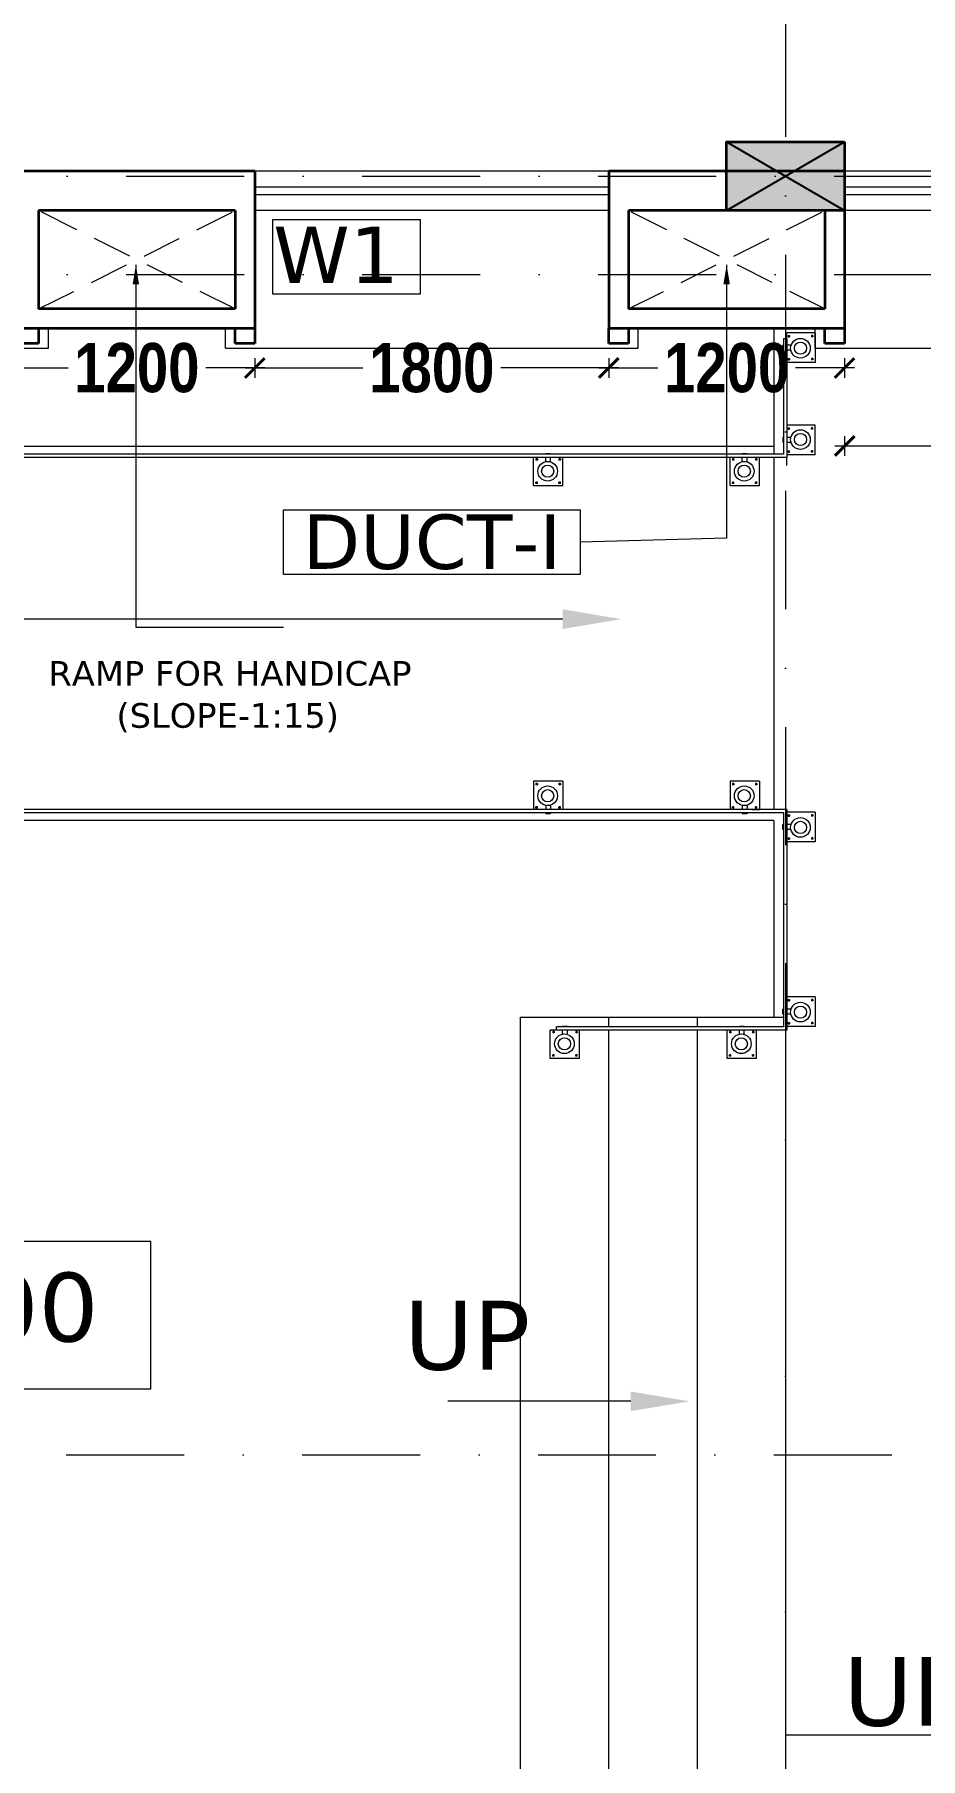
# Model space of a CAD drawing. Header units: millimetres. Extents: x -3092162 to 4513894, y -12317808 to 1849994.
# Drawn here: x -454335 to -449828, y -5843076 to -5834311 of the extents above; entities that cross this region are included whole.
import ezdxf

# ---------------------------------------------------------------- set-up
doc = ezdxf.new("R2010")
doc.units = ezdxf.units.MM
doc.header["$LTSCALE"] = 2
doc.header["$MEASUREMENT"] = 0
doc.linetypes.add('DASHDOT', pattern=[1, 0.5, -0.25, 0, -0.25])
doc.linetypes.add('DASHED2', pattern=[0.375, 0.25, -0.125])
for name, color, linetype, lineweight, true_color in [('AEROW', 7, 'Continuous', 15, 0x0d0d0d), ('DOT', 7, 'DASHED2', 0, 0x89067c), ('duct text', 7, 'Continuous', 5, 0x30182a)]:
    doc.layers.add(name, color=color, linetype=linetype, lineweight=lineweight, true_color=true_color)
for name, color, linetype, lineweight in [('coloumn', 10, 'Continuous', 35), ('D DIM', 250, 'Continuous', 9), ('DETAIL', 240, 'Continuous', 9), ('DUCT', 37, 'Continuous', 35), ('glass', 5, 'Continuous', 15), ('GRID', 251, 'DASHDOT', 5), ('RAILING', 47, 'Continuous', 13), ('RAMP', 253, 'Continuous', 9), ('SILL', 74, 'Continuous', 9), ('TEXT', 7, 'Continuous', 13), ('W1', 162, 'Continuous', 5)]:
    doc.layers.add(name, color=color, linetype=linetype, lineweight=lineweight)
doc.styles.add('door', font='arial.ttf', dxfattribs={"height": 70})
doc.styles.add('INNER DIM', font='ARIALNB.TTF', dxfattribs={"height": 250})
doc.styles.add('style2', font='verdana.ttf')
doc.dimstyles.new('DOOR', dxfattribs={"dimtxt": 100, "dimasz": 100, "dimexe": 25, "dimexo": 50, "dimgap": 25, "dimtad": 0, "dimtih": 1, "dimtoh": 1, "dimdec": 0, "dimzin": 3, "dimdsep": 46, "dimtxsty": 'door', "dimblk": 'OBLIQUE', "dimcen": 200, "dimclrd": 256, "dimclre": 256, "dimclrt": 256, "dimadec": 0, "dimazin": 0, "dimtfac": 1, "dimtdec": 0, "dimtofl": 0, "dimtmove": 2, "dimatfit": 3, "dimfxl": 300, "dimfxlon": 1, "dimfrac": 1, "dimtolj": 1, "dimtzin": 0, "dimlwd": -1, "dimlwe": -1, "dimarcsym": 0})

# ---------------------------------------------------------------- blocks, each defined once
blk = doc.blocks.new('_Oblique')
at = {"color": 0, "linetype": 'ByBlock', "lineweight": -2}
blk.add_line((-0.5, -0.5), (0.5, 0.5), dxfattribs=at)
blk = doc.blocks.new('_ArchTick')
at = {"color": 0, "linetype": 'ByBlock', "const_width": 0.15}
blk.add_lwpolyline([(-0.5, -0.5), (0.5, 0.5)], dxfattribs=at)

msp = doc.modelspace()

# ---------------------------------------------------------------- hatches: boundary and pattern name
at = {"layer": 'coloumn', "ltscale": 100}
msp.add_hatch(color=256, dxfattribs=at).paths.add_polyline_path([(-450214.7, -5834856.2), (-450214.7, -5835206.2), (-450814.7, -5835206.2), (-450814.7, -5834856.2)])

# ---------------------------------------------------------------- linework, layer by layer
at = {"layer": 'AEROW', "ltscale": 100}
msp.add_line((-451648.3, -5837283.2), (-455498.1, -5837283.2), dxfattribs=at)
msp.add_lwpolyline([(-451301.8, -5841260), (-452232.9, -5841260)], dxfattribs=at)
for points in [[(-451648.3, -5837233.2), (-451348.3, -5837283.2), (-451648.3, -5837333.2)], [(-451301.8, -5841210), (-451001.8, -5841260), (-451301.8, -5841310)]]:
    msp.add_solid(points, dxfattribs=at)
at = {"layer": 'coloumn', "lineweight": 25, "ltscale": 100}
for p, q in [((-450814.7, -5835206.2), (-450214.7, -5834856.2)), ((-450814.7, -5834856.2), (-450214.7, -5835206.2))]:
    msp.add_line(p, q, dxfattribs=at)
at = {"layer": 'coloumn', "ltscale": 100}
msp.add_lwpolyline([(-450214.7, -5834856.2), (-450214.7, -5835206.2), (-450814.7, -5835206.2), (-450814.7, -5834856.2)], close=True, dxfattribs=at)
at = {"layer": 'D DIM', "ltscale": 100}
for p, q in [((-454464, -5836006.2), (-454164.2, -5836006.2)), ((-453164, -5836006.2), (-453463.8, -5836006.2)), ((-453263.6, -5836006.2), (-452663.8, -5836006.2)), ((-453214, -5835956.2), (-453214, -5836056.2)), ((-453213.6, -5835956.2), (-453213.6, -5836056.2)), ((-451363.6, -5836006.2), (-451963.4, -5836006.2)), ((-451464, -5836006.2), (-451164.2, -5836006.2)), ((-451414, -5835956.2), (-451414, -5836056.2)), ((-451413.6, -5835956.2), (-451413.6, -5836056.2)), ((-450164, -5836006.2), (-450463.8, -5836006.2)), ((-450214, -5835956.2), (-450214, -5836056.2)), ((-450213.6, -5836352.9), (-450213.6, -5836452.9)), ((-450263.6, -5836402.9), (-449663.8, -5836402.9))]:
    msp.add_line(p, q, dxfattribs=at)
at = {"layer": 'DETAIL', "color": 253, "lineweight": 5, "ltscale": 0.5}
for p, q in [((-450363.3, -5835828.4), (-450508.3, -5835828.4)), ((-450363.3, -5835828.4), (-450363.3, -5835978.4)), ((-450500.8, -5835841.4), (-450493.8, -5835841.4)), ((-450500.8, -5835841.4), (-450500.8, -5835848.4)), ((-450500.8, -5835848.4), (-450493.8, -5835848.4)), ((-450493.8, -5835841.4), (-450493.8, -5835848.4)), ((-450375.8, -5835841.4), (-450382.8, -5835841.4)), ((-450382.8, -5835841.4), (-450382.8, -5835848.4)), ((-450375.8, -5835848.4), (-450382.8, -5835848.4)), ((-450375.8, -5835841.4), (-450375.8, -5835848.4)), ((-450363.3, -5835978.4), (-450508.3, -5835978.4)), ((-450500.8, -5835958.4), (-450493.8, -5835958.4)), ((-450500.8, -5835958.4), (-450500.8, -5835965.4)), ((-450500.8, -5835965.4), (-450493.8, -5835965.4)), ((-450493.8, -5835958.4), (-450493.8, -5835965.4)), ((-450375.8, -5835958.4), (-450382.8, -5835958.4)), ((-450382.8, -5835958.4), (-450382.8, -5835965.4)), ((-450375.8, -5835965.4), (-450382.8, -5835965.4)), ((-450375.8, -5835958.4), (-450375.8, -5835965.4)), ((-450363.3, -5836297.7), (-450508.3, -5836297.7)), ((-450500.8, -5836310.7), (-450493.8, -5836310.7)), ((-450500.8, -5836317.7), (-450500.8, -5836310.7)), ((-450500.8, -5836317.7), (-450493.8, -5836317.7)), ((-450493.8, -5836317.7), (-450493.8, -5836310.7)), ((-450375.8, -5836310.7), (-450382.8, -5836310.7)), ((-450382.8, -5836317.7), (-450382.8, -5836310.7)), ((-450375.8, -5836317.7), (-450382.8, -5836317.7)), ((-450375.8, -5836317.7), (-450375.8, -5836310.7)), ((-450363.3, -5836447.7), (-450363.3, -5836297.7)), ((-450363.3, -5836447.7), (-450508.3, -5836447.7)), ((-450500.8, -5836427.7), (-450493.8, -5836427.7)), ((-450500.8, -5836434.7), (-450500.8, -5836427.7)), ((-450500.8, -5836434.7), (-450493.8, -5836434.7)), ((-450493.8, -5836434.7), (-450493.8, -5836427.7)), ((-450375.8, -5836427.7), (-450382.8, -5836427.7)), ((-450382.8, -5836434.7), (-450382.8, -5836427.7)), ((-450375.8, -5836434.7), (-450382.8, -5836434.7)), ((-450375.8, -5836434.7), (-450375.8, -5836427.7)), ((-451796.8, -5836606.2), (-451796.8, -5836461.2)), ((-451783.8, -5836468.7), (-451783.8, -5836475.7)), ((-451776.8, -5836468.7), (-451783.8, -5836468.7)), ((-451776.8, -5836475.7), (-451783.8, -5836475.7)), ((-451776.8, -5836468.7), (-451776.8, -5836475.7)), ((-451666.8, -5836468.7), (-451666.8, -5836475.7)), ((-451659.8, -5836468.7), (-451666.8, -5836468.7)), ((-451659.8, -5836475.7), (-451666.8, -5836475.7)), ((-451659.8, -5836468.7), (-451659.8, -5836475.7)), ((-451646.8, -5836606.2), (-451646.8, -5836461.2)), ((-450796.8, -5836606.2), (-450796.8, -5836461.2)), ((-450783.8, -5836468.7), (-450783.8, -5836475.7)), ((-450776.8, -5836468.7), (-450783.8, -5836468.7)), ((-450776.8, -5836475.7), (-450783.8, -5836475.7)), ((-450776.8, -5836468.7), (-450776.8, -5836475.7)), ((-450646.8, -5836461.2), (-450684.3, -5836461.2)), ((-450666.8, -5836468.7), (-450666.8, -5836475.7)), ((-450659.8, -5836468.7), (-450666.8, -5836468.7)), ((-450659.8, -5836475.7), (-450666.8, -5836475.7)), ((-450659.8, -5836468.7), (-450659.8, -5836475.7)), ((-450646.8, -5836606.2), (-450646.8, -5836461.2)), ((-451646.8, -5836606.2), (-451796.8, -5836606.2)), ((-451783.8, -5836593.7), (-451783.8, -5836586.7)), ((-451776.8, -5836586.7), (-451783.8, -5836586.7)), ((-451776.8, -5836593.7), (-451783.8, -5836593.7)), ((-451776.8, -5836593.7), (-451776.8, -5836586.7)), ((-451666.8, -5836593.7), (-451666.8, -5836586.7)), ((-451659.8, -5836586.7), (-451666.8, -5836586.7)), ((-451659.8, -5836593.7), (-451666.8, -5836593.7)), ((-451659.8, -5836593.7), (-451659.8, -5836586.7)), ((-450646.8, -5836606.2), (-450796.8, -5836606.2)), ((-450783.8, -5836593.7), (-450783.8, -5836586.7)), ((-450776.8, -5836586.7), (-450783.8, -5836586.7)), ((-450776.8, -5836593.7), (-450783.8, -5836593.7)), ((-450776.8, -5836593.7), (-450776.8, -5836586.7)), ((-450666.8, -5836593.7), (-450666.8, -5836586.7)), ((-450659.8, -5836586.7), (-450666.8, -5836586.7)), ((-450659.8, -5836593.7), (-450666.8, -5836593.7)), ((-450659.8, -5836593.7), (-450659.8, -5836586.7)), ((-451646.8, -5838106.2), (-451796.8, -5838106.2)), ((-451796.8, -5838106.2), (-451796.8, -5838251.2)), ((-451646.8, -5838106.2), (-451646.8, -5838251.2)), ((-450646.8, -5838106.2), (-450796.8, -5838106.2)), ((-450796.8, -5838106.2), (-450796.8, -5838251.2)), ((-450646.8, -5838106.2), (-450646.8, -5838251.2)), ((-451783.8, -5838118.7), (-451783.8, -5838125.7)), ((-451776.8, -5838118.7), (-451783.8, -5838118.7)), ((-451776.8, -5838125.7), (-451783.8, -5838125.7)), ((-451776.8, -5838118.7), (-451776.8, -5838125.7)), ((-451666.8, -5838118.7), (-451666.8, -5838125.7)), ((-451659.8, -5838118.7), (-451666.8, -5838118.7)), ((-451659.8, -5838125.7), (-451666.8, -5838125.7)), ((-451659.8, -5838118.7), (-451659.8, -5838125.7)), ((-450783.8, -5838118.7), (-450783.8, -5838125.7)), ((-450776.8, -5838118.7), (-450783.8, -5838118.7)), ((-450776.8, -5838125.7), (-450783.8, -5838125.7)), ((-450776.8, -5838118.7), (-450776.8, -5838125.7)), ((-450666.8, -5838118.7), (-450666.8, -5838125.7)), ((-450659.8, -5838118.7), (-450666.8, -5838118.7)), ((-450659.8, -5838125.7), (-450666.8, -5838125.7)), ((-450659.8, -5838118.7), (-450659.8, -5838125.7)), ((-451783.8, -5838243.7), (-451783.8, -5838236.7)), ((-451776.8, -5838236.7), (-451783.8, -5838236.7)), ((-451776.8, -5838243.7), (-451783.8, -5838243.7)), ((-451776.8, -5838243.7), (-451776.8, -5838236.7)), ((-451666.8, -5838243.7), (-451666.8, -5838236.7)), ((-451659.8, -5838236.7), (-451666.8, -5838236.7)), ((-451659.8, -5838243.7), (-451666.8, -5838243.7)), ((-451659.8, -5838243.7), (-451659.8, -5838236.7)), ((-450783.8, -5838243.7), (-450783.8, -5838236.7)), ((-450776.8, -5838236.7), (-450783.8, -5838236.7)), ((-450776.8, -5838243.7), (-450783.8, -5838243.7)), ((-450776.8, -5838243.7), (-450776.8, -5838236.7)), ((-450684.3, -5838251.2), (-450646.8, -5838251.2)), ((-450666.8, -5838243.7), (-450666.8, -5838236.7)), ((-450659.8, -5838236.7), (-450666.8, -5838236.7)), ((-450659.8, -5838243.7), (-450666.8, -5838243.7)), ((-450659.8, -5838243.7), (-450659.8, -5838236.7)), ((-450363.3, -5838264.7), (-450508.3, -5838264.7)), ((-450500.8, -5838277.7), (-450493.8, -5838277.7)), ((-450500.8, -5838277.7), (-450500.8, -5838284.7)), ((-450500.8, -5838284.7), (-450493.8, -5838284.7)), ((-450493.8, -5838277.7), (-450493.8, -5838284.7)), ((-450375.8, -5838277.7), (-450382.8, -5838277.7)), ((-450382.8, -5838277.7), (-450382.8, -5838284.7)), ((-450375.8, -5838284.7), (-450382.8, -5838284.7)), ((-450375.8, -5838277.7), (-450375.8, -5838284.7)), ((-450363.3, -5838264.7), (-450363.3, -5838414.7)), ((-450363.3, -5838414.7), (-450508.3, -5838414.7)), ((-450500.8, -5838394.7), (-450493.8, -5838394.7)), ((-450500.8, -5838394.7), (-450500.8, -5838401.7)), ((-450500.8, -5838401.7), (-450493.8, -5838401.7)), ((-450493.8, -5838394.7), (-450493.8, -5838401.7)), ((-450375.8, -5838394.7), (-450382.8, -5838394.7)), ((-450382.8, -5838394.7), (-450382.8, -5838401.7)), ((-450375.8, -5838401.7), (-450382.8, -5838401.7)), ((-450375.8, -5838394.7), (-450375.8, -5838401.7)), ((-450363.3, -5839203.7), (-450508.3, -5839203.7)), ((-450500.8, -5839216.7), (-450493.8, -5839216.7)), ((-450500.8, -5839216.7), (-450500.8, -5839223.7)), ((-450500.8, -5839223.7), (-450493.8, -5839223.7)), ((-450493.8, -5839216.7), (-450493.8, -5839223.7)), ((-450375.8, -5839216.7), (-450382.8, -5839216.7)), ((-450382.8, -5839216.7), (-450382.8, -5839223.7)), ((-450375.8, -5839223.7), (-450382.8, -5839223.7)), ((-450375.8, -5839216.7), (-450375.8, -5839223.7)), ((-450363.3, -5839203.7), (-450363.3, -5839353.7)), ((-450500.8, -5839333.7), (-450493.8, -5839333.7)), ((-450500.8, -5839333.7), (-450500.8, -5839340.7)), ((-450500.8, -5839340.7), (-450493.8, -5839340.7)), ((-450493.8, -5839333.7), (-450493.8, -5839340.7)), ((-450375.8, -5839333.7), (-450382.8, -5839333.7)), ((-450382.8, -5839333.7), (-450382.8, -5839340.7)), ((-450375.8, -5839340.7), (-450382.8, -5839340.7)), ((-450375.8, -5839333.7), (-450375.8, -5839340.7)), ((-451711.8, -5839517.2), (-451711.8, -5839372.2)), ((-451698.8, -5839379.7), (-451698.8, -5839386.7)), ((-451691.8, -5839379.7), (-451698.8, -5839379.7)), ((-451691.8, -5839386.7), (-451698.8, -5839386.7)), ((-451691.8, -5839379.7), (-451691.8, -5839386.7)), ((-451581.8, -5839379.7), (-451581.8, -5839386.7)), ((-451574.8, -5839379.7), (-451581.8, -5839379.7)), ((-451574.8, -5839386.7), (-451581.8, -5839386.7)), ((-451574.8, -5839379.7), (-451574.8, -5839386.7)), ((-451561.8, -5839517.2), (-451561.8, -5839372.2)), ((-450811.8, -5839517.2), (-450811.8, -5839372.2)), ((-450798.8, -5839379.7), (-450798.8, -5839386.7)), ((-450791.8, -5839379.7), (-450798.8, -5839379.7)), ((-450791.8, -5839386.7), (-450798.8, -5839386.7)), ((-450791.8, -5839379.7), (-450791.8, -5839386.7)), ((-450681.8, -5839379.7), (-450681.8, -5839386.7)), ((-450674.8, -5839379.7), (-450681.8, -5839379.7)), ((-450674.8, -5839386.7), (-450681.8, -5839386.7)), ((-450674.8, -5839379.7), (-450674.8, -5839386.7)), ((-450661.8, -5839517.2), (-450661.8, -5839372.2)), ((-450363.3, -5839353.7), (-450508.3, -5839353.7)), ((-451561.8, -5839517.2), (-451711.8, -5839517.2)), ((-451698.8, -5839504.7), (-451698.8, -5839497.7)), ((-451691.8, -5839497.7), (-451698.8, -5839497.7)), ((-451691.8, -5839504.7), (-451698.8, -5839504.7)), ((-451691.8, -5839504.7), (-451691.8, -5839497.7)), ((-451581.8, -5839504.7), (-451581.8, -5839497.7)), ((-451574.8, -5839497.7), (-451581.8, -5839497.7)), ((-451574.8, -5839504.7), (-451581.8, -5839504.7)), ((-451574.8, -5839504.7), (-451574.8, -5839497.7)), ((-450661.8, -5839517.2), (-450811.8, -5839517.2)), ((-450798.8, -5839504.7), (-450798.8, -5839497.7)), ((-450791.8, -5839497.7), (-450798.8, -5839497.7)), ((-450791.8, -5839504.7), (-450798.8, -5839504.7)), ((-450791.8, -5839504.7), (-450791.8, -5839497.7)), ((-450681.8, -5839504.7), (-450681.8, -5839497.7)), ((-450674.8, -5839497.7), (-450681.8, -5839497.7)), ((-450674.8, -5839504.7), (-450681.8, -5839504.7)), ((-450674.8, -5839504.7), (-450674.8, -5839497.7))]:
    msp.add_line(p, q, dxfattribs=at)
at = {"layer": 'DOT', "ltscale": 400}
for p, q in [((-454314, -5835706.2), (-453313.7, -5835206.2)), ((-453313.7, -5835706.2), (-454314, -5835206.2)), ((-451314, -5835706.2), (-450313.7, -5835206.2)), ((-450313.7, -5835706.2), (-451314, -5835206.2))]:
    msp.add_line(p, q, dxfattribs=at)
at = {"layer": 'DUCT', "ltscale": 100}
for p, q in [((-453214, -5835006.2), (-454414, -5835006.2)), ((-453214, -5835006.2), (-453214, -5835806.2)), ((-451414, -5835006.2), (-451414, -5835806.2)), ((-451394.4, -5835006.2), (-451414, -5835006.2)), ((-450214, -5835006.2), (-451394.4, -5835006.2)), ((-450214, -5835006.2), (-450214, -5835806.2)), ((-453314, -5835206.2), (-454314, -5835206.2)), ((-454314, -5835206.2), (-454314, -5835706.2)), ((-453314, -5835206.2), (-453314, -5835706.2)), ((-450314, -5835206.2), (-451314, -5835206.2)), ((-451314, -5835206.2), (-451314, -5835706.2)), ((-450314, -5835206.2), (-450314, -5835706.2)), ((-453314, -5835706.2), (-454314, -5835706.2)), ((-450314, -5835706.2), (-451314, -5835706.2)), ((-453214, -5835806.2), (-454414, -5835806.2)), ((-454314, -5835806.2), (-454314, -5835881.2)), ((-453314, -5835881.2), (-453314, -5835806.2)), ((-453214, -5835806.2), (-453214, -5835881.2)), ((-450214, -5835806.2), (-451414, -5835806.2)), ((-451414, -5835881.2), (-451414, -5835806.2)), ((-451314, -5835806.2), (-451314, -5835881.2)), ((-450314, -5835881.2), (-450314, -5835806.2)), ((-450214, -5835806.2), (-450214, -5835881.2)), ((-454314, -5835881.2), (-454414, -5835881.2)), ((-453214, -5835881.2), (-453314, -5835881.2)), ((-451314, -5835881.2), (-451414, -5835881.2)), ((-450214, -5835881.2), (-450314, -5835881.2))]:
    msp.add_line(p, q, dxfattribs=at)
at = {"layer": 'duct text', "ltscale": 0.1}
msp.add_lwpolyline([(-453068.2, -5836727.4), (-451559.8, -5836727.4), (-451559.8, -5837056.5), (-453068.2, -5837056.5)], close=True, dxfattribs=at)
at = {"layer": 'glass', "ltscale": 100}
for p, q in [((-451414, -5835086.2), (-453214, -5835086.2)), ((-451414, -5835126.2), (-453214, -5835126.2)), ((-448414, -5835086.2), (-450214, -5835086.2)), ((-448414, -5835126.2), (-450214, -5835126.2))]:
    msp.add_line(p, q, dxfattribs=at)
at = {"layer": 'GRID', "color": 5, "ltscale": 600}
msp.add_line((-450514.3, -5807829.3), (-450514.3, -5892623.2), dxfattribs=at)
at = {"layer": 'GRID', "color": 6, "ltscale": 600}
for p, q in [((-461068.5, -5835031.2), (-366441.1, -5835031.2)), ((-461068.5, -5835531.2), (-366441.1, -5835531.2)), ((-460174.2, -5841531.2), (-367334.7, -5841531.2))]:
    msp.add_line(p, q, dxfattribs=at)
at = {"layer": 'RAILING', "ltscale": 0.5}
for p, q in [((-450524.3, -5835890.9), (-450528.3, -5835890.9)), ((-450528.3, -5835915.9), (-450528.3, -5835890.9)), ((-450524.3, -5835915.9), (-450528.3, -5835915.9)), ((-450491.3, -5835890.9), (-450508.3, -5835890.9)), ((-450491.3, -5835915.9), (-450508.3, -5835915.9)), ((-450524.3, -5836360.2), (-450528.3, -5836360.2)), ((-450528.3, -5836360.2), (-450528.3, -5836385.2)), ((-450491.3, -5836360.2), (-450508.3, -5836360.2)), ((-451734.3, -5836445.2), (-451734.3, -5836441.2)), ((-451734.3, -5836441.2), (-451709.3, -5836441.2)), ((-451709.3, -5836445.2), (-451709.3, -5836441.2)), ((-450734.3, -5836445.2), (-450734.3, -5836441.2)), ((-450734.3, -5836441.2), (-450709.3, -5836441.2)), ((-450709.3, -5836445.2), (-450709.3, -5836441.2)), ((-450524.3, -5836385.2), (-450528.3, -5836385.2)), ((-450491.3, -5836385.2), (-450508.3, -5836385.2)), ((-451734.3, -5836478.2), (-451734.3, -5836461.2)), ((-451709.3, -5836478.2), (-451709.3, -5836461.2)), ((-450734.3, -5836478.2), (-450734.3, -5836461.2)), ((-450709.3, -5836478.2), (-450709.3, -5836461.2)), ((-451734.3, -5838234.2), (-451734.3, -5838251.2)), ((-451734.3, -5838267.2), (-451734.3, -5838271.2)), ((-451734.3, -5838271.2), (-451709.3, -5838271.2)), ((-451709.3, -5838234.2), (-451709.3, -5838251.2)), ((-451709.3, -5838267.2), (-451709.3, -5838271.2)), ((-450734.3, -5838234.2), (-450734.3, -5838251.2)), ((-450734.3, -5838267.2), (-450734.3, -5838271.2)), ((-450734.3, -5838271.2), (-450709.3, -5838271.2)), ((-450709.3, -5838234.2), (-450709.3, -5838251.2)), ((-450709.3, -5838267.2), (-450709.3, -5838271.2)), ((-450524.3, -5838327.2), (-450528.3, -5838327.2)), ((-450528.3, -5838352.2), (-450528.3, -5838327.2)), ((-450524.3, -5838352.2), (-450528.3, -5838352.2)), ((-450491.3, -5838327.2), (-450508.3, -5838327.2)), ((-450491.3, -5838352.2), (-450508.3, -5838352.2)), ((-450524.3, -5839266.2), (-450528.3, -5839266.2)), ((-450528.3, -5839291.2), (-450528.3, -5839266.2)), ((-450524.3, -5839291.2), (-450528.3, -5839291.2)), ((-450491.3, -5839266.2), (-450508.3, -5839266.2)), ((-450491.3, -5839291.2), (-450508.3, -5839291.2)), ((-451649.3, -5839356.2), (-451649.3, -5839352.2)), ((-451649.3, -5839352.2), (-451624.3, -5839352.2)), ((-451649.3, -5839389.2), (-451649.3, -5839372.2)), ((-451624.3, -5839356.2), (-451624.3, -5839352.2)), ((-451624.3, -5839389.2), (-451624.3, -5839372.2)), ((-450749.3, -5839356.2), (-450749.3, -5839352.2)), ((-450749.3, -5839352.2), (-450724.3, -5839352.2)), ((-450749.3, -5839389.2), (-450749.3, -5839372.2)), ((-450724.3, -5839356.2), (-450724.3, -5839352.2)), ((-450724.3, -5839389.2), (-450724.3, -5839372.2))]:
    msp.add_line(p, q, dxfattribs=at)
at = {"layer": 'RAILING', "ltscale": 100}
for p, q in [((-450524.3, -5835857.7), (-450524.3, -5836445.2)), ((-450508.3, -5835857.7), (-450524.3, -5835857.7)), ((-450508.3, -5835857.7), (-450508.3, -5836461.2)), ((-450524.3, -5836445.2), (-455845.2, -5836445.2)), ((-450508.3, -5836461.2), (-455838.5, -5836461.2)), ((-450508.3, -5838251.2), (-455097.1, -5838251.2)), ((-450524.3, -5838267.2), (-455090.5, -5838267.2)), ((-450524.3, -5838267.2), (-450524.3, -5839356.2)), ((-450508.3, -5838251.2), (-450508.3, -5839372.2)), ((-450508.3, -5839372.2), (-451711.8, -5839372.2)), ((-450524.3, -5839356.2), (-451678.7, -5839356.2)), ((-451678.7, -5839372.2), (-451678.7, -5839356.2))]:
    msp.add_line(p, q, dxfattribs=at)
at = {"layer": 'RAILING', "ltscale": 0.5}
for centre, radius in [((-450438.3, -5835905.9), 50), ((-450438.3, -5835905.9), 31), ((-450438.3, -5836370.2), 50), ((-450438.3, -5836370.2), 31), ((-451724.3, -5836531.2), 50), ((-451724.3, -5836531.2), 31), ((-450724.3, -5836531.2), 50), ((-450724.3, -5836531.2), 31), ((-451724.3, -5838181.2), 50), ((-451724.3, -5838181.2), 31), ((-450724.3, -5838181.2), 50), ((-450724.3, -5838181.2), 31), ((-450438.3, -5838342.2), 50), ((-450438.3, -5838342.2), 31), ((-450438.3, -5839281.2), 50), ((-450438.3, -5839281.2), 31), ((-451639.3, -5839442.2), 50), ((-451639.3, -5839442.2), 31), ((-450739.3, -5839442.2), 50), ((-450739.3, -5839442.2), 31)]:
    msp.add_circle(centre, radius, dxfattribs=at)
for centre, start, end in [((-450491.3, -5835903.4), 66.47811, 90), ((-450491.3, -5835903.4), 270, 288.12063), ((-450491.3, -5836372.7), 71.87937, 90), ((-450491.3, -5836372.7), 270, 293.52189), ((-451721.8, -5836478.2), 180, 198.12063), ((-451721.8, -5836478.2), 336.47811, 0), ((-450721.8, -5836478.2), 180, 198.12063), ((-450721.8, -5836478.2), 336.47811, 0), ((-451721.8, -5838234.2), 161.87937, 180), ((-451721.8, -5838234.2), 0, 23.52189), ((-450721.8, -5838234.2), 161.87937, 180), ((-450721.8, -5838234.2), 0, 23.52189), ((-450491.3, -5838339.7), 66.47811, 90), ((-450491.3, -5838339.7), 270, 288.12063), ((-450491.3, -5839278.7), 66.47811, 90), ((-450491.3, -5839278.7), 270, 288.12063), ((-451636.8, -5839389.2), 180, 198.12063), ((-451636.8, -5839389.2), 336.47811, 0), ((-450736.8, -5839389.2), 180, 198.12063), ((-450736.8, -5839389.2), 336.47811, 0)]:
    msp.add_arc(centre, 12.5, start, end, dxfattribs=at)
at = {"layer": 'RAMP', "ltscale": 100}
for p, q in [((-450574.3, -5835812.4), (-450574.3, -5836406.2)), ((-450574.3, -5836406.2), (-455861.3, -5836406.2)), ((-450574.3, -5836406.2), (-450574.3, -5836445.2)), ((-450574.3, -5836461.2), (-450574.3, -5838251.2)), ((-450574.3, -5838306.2), (-455074.3, -5838306.2)), ((-450574.3, -5838306.2), (-450574.3, -5839306.2)), ((-451864.3, -5839306.2), (-451864.3, -5844306.2)), ((-451864.3, -5839306.2), (-450524.3, -5839306.2)), ((-451414.3, -5839306.2), (-451414.3, -5839356.2)), ((-450964.3, -5839306.2), (-450964.3, -5839356.2)), ((-451414.3, -5839372.2), (-451414.3, -5843856.2)), ((-450964.3, -5839372.2), (-450964.3, -5843406.2)), ((-450515.3, -5839372.2), (-450515.3, -5842956.2)), ((-450515.3, -5842956.2), (-448794.3, -5842956.2))]:
    msp.add_line(p, q, dxfattribs=at)
at = {"layer": 'RAMP'}
for p, q in [((-450508.3, -5835857.7), (-450508.3, -5835828.4)), ((-450508.3, -5836502.7), (-450508.3, -5836461.2))]:
    msp.add_line(p, q, dxfattribs=at)
at = {"layer": 'SILL', "ltscale": 100}
for p, q in [((-451414, -5835006.2), (-453214, -5835006.2)), ((-448414, -5835006.2), (-450214, -5835006.2)), ((-451414, -5835206.2), (-453214, -5835206.2)), ((-448414, -5835206.2), (-450214, -5835206.2)), ((-454264.4, -5835906.2), (-454264.4, -5835806.2)), ((-453364, -5835906.2), (-453364, -5835806.2)), ((-451264.4, -5835906.2), (-451264.4, -5835806.2)), ((-450364, -5835906.2), (-450364, -5835806.2)), ((-456364, -5835906.2), (-454264.4, -5835906.2)), ((-453364, -5835906.2), (-451264.4, -5835906.2)), ((-450364, -5835906.2), (-448264.4, -5835906.2))]:
    msp.add_line(p, q, dxfattribs=at)
at = {"layer": 'TEXT', "ltscale": 0.1}
for p, q in [((-453742.7, -5840446.8), (-455913.4, -5840446.8)), ((-453742.7, -5841195.8), (-453742.7, -5840446.8)), ((-455913.4, -5841195.8), (-453742.7, -5841195.8))]:
    msp.add_line(p, q, dxfattribs=at)
at = {"layer": 'W1', "ltscale": 0.1}
for p, q in [((-453121.7, -5835251.9), (-452373.6, -5835251.9)), ((-453121.7, -5835631.7), (-453121.7, -5835251.9)), ((-452373.6, -5835251.9), (-452373.6, -5835631.7)), ((-452373.6, -5835631.7), (-453121.7, -5835631.7))]:
    msp.add_line(p, q, dxfattribs=at)

# ---------------------------------------------------------------- block references
at = {"layer": 'D DIM', "ltscale": 100, "xscale": 100, "yscale": 100, "zscale": 100}
for p in [(-453214, -5836006.2), (-451413.6, -5836006.2), (-450214, -5836006.2)]:
    msp.add_blockref('_ArchTick', p, dxfattribs=at)
at = {"layer": 'D DIM', "ltscale": 100, "xscale": 100, "yscale": 100, "zscale": 100, "rotation": 180}
for p in [(-453213.6, -5836006.2), (-451414, -5836006.2), (-450213.6, -5836402.9)]:
    msp.add_blockref('_ArchTick', p, dxfattribs=at)

# ---------------------------------------------------------------- texts
at = {"layer": 'D DIM', "ltscale": 100, "char_height": 250, "attachment_point": 5, "style": 'INNER DIM'}
for s, insert in [('\\A1;1200', (-453814, -5836006.2)), ('\\A1;1800', (-452313.6, -5836006.2)), ('\\A1;1200', (-450814, -5836006.2))]:
    msp.add_mtext(s, dxfattribs=dict(at, insert=insert))
at = {"layer": 'duct text', "ltscale": 0.1, "insert": (-452312.6, -5836892.1), "char_height": 276.639, "width": 1547.237, "attachment_point": 5, "style": 'style2'}
msp.add_mtext('\\pt3043;DUCT-I', dxfattribs=at)
at = {"layer": 'TEXT', "lineweight": 50, "style": 'style2'}
for s, p in [('RAMP FOR HANDICAP', (-454264.2, -5837621.5)), ('(SLOPE-1:15)', (-453918.2, -5837835.4))]:
    msp.add_text(s, height=125, dxfattribs=at).set_placement(p)
at = {"layer": 'TEXT', "style": 'style2'}
for s, p in [('LVL±00', (-455885.4, -5840955.9)), ('UP', (-452454, -5841099)), ('UP', (-450219.9, -5842909.2))]:
    msp.add_text(s, height=350, dxfattribs=at).set_placement(p)
at = {"layer": 'W1', "lineweight": 50, "style": 'style2'}
msp.add_text('W1', height=287, dxfattribs=at).set_placement((-453120.7, -5835574.5))

# ---------------------------------------------------------------- leaders
at = {"layer": 'duct text', "ltscale": 0.1}
for points in [[(-453819.1, -5835481.4), (-453819.1, -5837323.5), (-453068.2, -5837323.5)], [(-450814, -5835481.4), (-450814, -5836871.5), (-451559.8, -5836892)]]:
    msp.add_leader(points, dimstyle='DOOR', dxfattribs=at)

doc.saveas('drawing.dxf')
